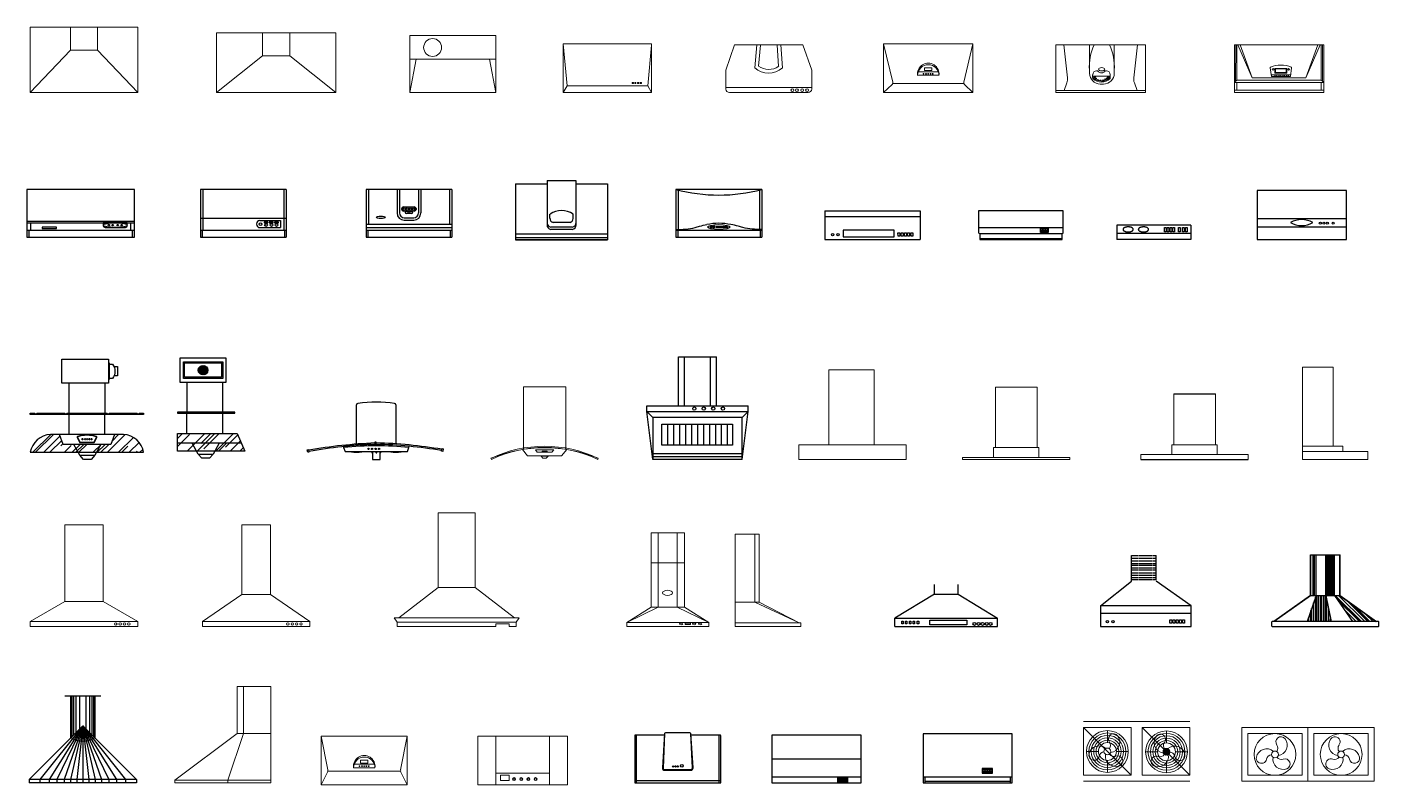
# Model space of a CAD drawing. Header units: millimetres. Extents: x 1835 to 13168, y 12652 to 19007.
import ezdxf

# ---------------------------------------------------------------- set-up
doc = ezdxf.new("R2010")
doc.units = ezdxf.units.MM
doc.linetypes.add('ACAD_ISO02W100', pattern=[15, 12, -3])

# ---------------------------------------------------------------- blocks, each defined once
blk = doc.blocks.new('A$C36E23643')
at = {"linetype": 'Continuous'}
for p, q in [((0, 242), (799, 242)), ((0, 242), (0, 0)), ((799, 242), (799, 0)), ((0, 194), (799, 194)), ((0, 0), (799, 0)), ((581, 79), (152, 79)), ((152, 79), (152, 22)), ((152, 22), (581, 22)), ((581, 22), (581, 79)), ((613, 28), (611, 55)), ((611, 55), (628, 55)), ((628, 28), (613, 28)), ((628, 55), (628, 28)), ((639, 55), (656, 55)), ((640, 28), (639, 55)), ((656, 28), (640, 28)), ((656, 55), (656, 28)), ((668, 28), (666, 55)), ((666, 55), (683, 55)), ((683, 28), (668, 28)), ((683, 55), (683, 28)), ((695, 28), (693, 55)), ((693, 55), (710, 55)), ((710, 28), (695, 28)), ((710, 55), (710, 28)), ((722, 28), (720, 55)), ((720, 55), (737, 55)), ((737, 28), (722, 28)), ((737, 55), (737, 28))]:
    blk.add_line(p, q, dxfattribs=at)
for centre in [(64, 40), (110, 40)]:
    blk.add_circle(centre, 10.2, dxfattribs=at)
blk = doc.blocks.new('A$C606A7FB1')
for p, q in [((0, 240), (0, 58)), ((710, 240), (0, 240)), ((710, 58), (710, 240)), ((8, 50), (702, 50))]:
    blk.add_line(p, q)
at = {"linetype": 'ByBlock'}
for p, q in [((0, 100), (710, 100)), ((10, 50), (10, 0)), ((10, 10), (700, 10)), ((522, 77), (537, 77)), ((542, 77), (557, 77)), ((562, 77), (577, 77)), ((700, 0), (700, 50)), ((10, 0), (700, 0))]:
    blk.add_line(p, q, dxfattribs=at)
blk.add_lwpolyline([(518, 94), (582, 94), (582, 60), (518, 60)], close=True, dxfattribs=at)
for points in [[(524, 91), (535, 91, -0.414214), (538, 88), (538, 65, -0.414214), (535, 62), (524, 62, -0.414214), (521, 65), (521, 88, -0.414214)], [(524, 90), (535, 90, -0.414214), (537, 88), (537, 65, -0.414214), (535, 63), (524, 63, -0.414214), (522, 65), (522, 88, -0.414214)], [(544, 91), (555, 91, -0.414214), (558, 88), (558, 65, -0.414214), (555, 62), (544, 62, -0.414214), (541, 65), (541, 88, -0.414214)], [(544, 90), (555, 90, -0.414214), (557, 88), (557, 65, -0.414214), (555, 63), (544, 63, -0.414214), (542, 65), (542, 88, -0.414214)], [(564, 91), (575, 91, -0.414214), (578, 88), (578, 65, -0.414214), (575, 62), (564, 62, -0.414214), (561, 65), (561, 88, -0.414214)], [(564, 90), (575, 90, -0.414214), (577, 88), (577, 65, -0.414214), (575, 63), (564, 63, -0.414214), (562, 65), (562, 88, -0.414214)]]:
    blk.add_lwpolyline(points, format="xyb", close=True, dxfattribs=at)
for centre, start, end in [((8, 58), 180, 270), ((702, 58), 270, 0)]:
    blk.add_arc(centre, 8, start, end)
blk = doc.blocks.new('A$C7E8F0CE5')
for p, q in [((0, 410), (0, 0)), ((750, 410), (0, 410)), ((750, 0), (750, 410)), ((750, 175), (0, 175)), ((750, 105), (0, 105)), ((0, 0), (750, 0))]:
    blk.add_line(p, q)
for centre, radius in [((530, 137), 9.36), ((559, 137), 9.36), ((588, 137), 9.36), ((637, 138), 8.51)]:
    blk.add_circle(centre, radius)
for centre, radius, start, end in [((373, -30), 197, 61.2838, 118.7162), ((373, 302), 185, 239.357, 300.643)]:
    blk.add_arc(centre, radius, start, end)
blk = doc.blocks.new('A$C41EE7838')
h = blk.add_hatch()
h.set_pattern_fill('PLASTI', color=256, scale=200, angle=90, style=0)
h.set_pattern_definition([(90, (-61771.275, -210520.926), (-50, 3e-15), []), (90, (-61777.525, -210520.926), (-50, 3e-15), []), (90, (-61783.775, -210520.926), (-50, 3e-15), []), (90, (-61802.525, -210520.926), (-50, 3e-15), [])])
h.paths.add_polyline_path([(373, 600), (327, 600), (327, 262, -0.078172), (327, 260), (373, 260)])
h = blk.add_hatch()
h.set_pattern_fill('PLASTI', color=256, scale=100, angle=90, style=0)
h.set_pattern_definition([(90, (-61771.275, -210520.926), (-25, 2e-15), []), (90, (-61774.4, -210520.926), (-25, 2e-15), []), (90, (-61777.525, -210520.926), (-25, 2e-15), []), (90, (-61786.9, -210520.926), (-25, 2e-15), [])])
h.paths.add_polyline_path([(527, 600), (455, 600), (455, 260), (527, 260)])
h = blk.add_hatch()
h.set_pattern_fill('PLASTI', color=256, scale=170, angle=90, style=0)
h.set_pattern_definition([(90, (-61771.275, -210520.926), (-42.5, 3e-15), []), (90, (-61776.588, -210520.926), (-42.5, 3e-15), []), (90, (-61781.9, -210520.926), (-42.5, 3e-15), []), (90, (-61797.838, -210520.926), (-42.5, 3e-15), [])])
h.paths.add_polyline_path([(455, 260), (373, 260), (299, 40), (500, 40)])
h = blk.add_hatch()
h.set_pattern_fill('PLASTI', color=256, scale=200, angle=315, style=0)
h.set_pattern_definition([(315, (-61771.275, -210520.926), (35.355339, 35.355339), []), (315, (-61766.856, -210516.506), (35.355339, 35.355339), []), (315, (-61762.437, -210512.087), (35.355339, 35.355339), []), (315, (-61749.18, -210498.83), (35.355339, 35.355339), [])])
h.paths.add_polyline_path([(678, 40), (877, 40), (575, 257, -0.159804), (573, 260), (527, 260)])
for p, q in [((325, 260), (325, 600)), ((325, 600), (575, 600)), ((327, 262), (327, 600)), ((373, 260), (373, 600)), ((455, 260), (455, 600)), ((527, 260), (527, 600)), ((573, 262), (573, 600)), ((575, 260), (575, 600)), ((325, 260), (20, 40)), ((325, 257), (23, 40)), ((373, 260), (299, 40)), ((325, 260), (575, 260)), ((455, 260), (500, 40)), ((527, 260), (678, 40)), ((575, 260), (880, 40)), ((575, 257), (877, 40)), ((0, 35), (0, 5)), ((895, 40), (5, 40)), ((5, 0), (895, 0)), ((900, 5), (900, 35))]:
    blk.add_line(p, q)
for centre, start, end in [((322, 262), 305.8033, 0), ((578, 262), 180, 234.1967), ((5, 35), 90, 180), ((5, 5), 180, 270), ((895, 35), 0, 90), ((895, 5), 270, 0)]:
    blk.add_arc(centre, 5, start, end)
blk = doc.blocks.new('A$C214B6FE5')
for p, q in [((0, 400), (0, 0)), ((750, 400), (0, 400)), ((750, 0), (750, 400)), ((0, 200), (750, 200)), ((0, 50), (750, 50)), ((0, 0), (750, 0))]:
    blk.add_line(p, q)
at = {"linetype": 'ByBlock'}
for p, q in [((557, 27), (572, 27)), ((577, 27), (592, 27)), ((597, 27), (612, 27)), ((617, 27), (632, 27))]:
    blk.add_line(p, q, dxfattribs=at)
for points in [[(551, 7), (638, 7), (638, 45), (551, 45)], [(553, 9), (636, 9), (636, 43), (553, 43)]]:
    blk.add_lwpolyline(points, close=True)
for points in [[(559, 41), (570, 41, -0.414214), (573, 38), (573, 15, -0.414214), (570, 12), (559, 12, -0.414214), (556, 15), (556, 38, -0.414214)], [(559, 40), (570, 40, -0.414214), (572, 38), (572, 15, -0.414214), (570, 13), (559, 13, -0.414214), (557, 15), (557, 38, -0.414214)], [(579, 41), (590, 41, -0.414214), (593, 38), (593, 15, -0.414214), (590, 12), (579, 12, -0.414214), (576, 15), (576, 38, -0.414214)], [(579, 40), (590, 40, -0.414214), (592, 38), (592, 15, -0.414214), (590, 13), (579, 13, -0.414214), (577, 15), (577, 38, -0.414214)], [(599, 41), (610, 41, -0.414214), (613, 38), (613, 15, -0.414214), (610, 12), (599, 12, -0.414214), (596, 15), (596, 38, -0.414214)], [(599, 40), (610, 40, -0.414214), (612, 38), (612, 15, -0.414214), (610, 13), (599, 13, -0.414214), (597, 15), (597, 38, -0.414214)], [(619, 41), (630, 41, -0.414214), (633, 38), (633, 15, -0.414214), (630, 12), (619, 12, -0.414214), (616, 15), (616, 38, -0.414214)], [(619, 40), (630, 40, -0.414214), (632, 38), (632, 15, -0.414214), (630, 13), (619, 13, -0.414214), (617, 15), (617, 38, -0.414214)]]:
    blk.add_lwpolyline(points, format="xyb", close=True, dxfattribs=at)
blk = doc.blocks.new('A$C76AB4C65')
for p, q in [((0, 410), (0, 0)), ((748, 410), (0, 410)), ((748, 0), (748, 410)), ((0, 50), (748, 50)), ((15, 50), (15, 0)), ((15, 15), (733, 15)), ((733, 0), (733, 50)), ((0, 0), (748, 0))]:
    blk.add_line(p, q)
at = {"linetype": 'ByBlock'}
for p, q in [((502, 101), (517, 101)), ((522, 101), (537, 101)), ((542, 101), (557, 101)), ((562, 101), (577, 101))]:
    blk.add_line(p, q, dxfattribs=at)
for points in [[(496, 82), (583, 82), (583, 120), (496, 120)], [(498, 84), (581, 84), (581, 118), (498, 118)]]:
    blk.add_lwpolyline(points, close=True)
for points in [[(504, 115), (515, 115, -0.414214), (518, 112), (518, 89, -0.414214), (515, 86), (504, 86, -0.414214), (501, 89), (501, 112, -0.414214)], [(504, 114), (515, 114, -0.414214), (517, 112), (517, 89, -0.414214), (515, 87), (504, 87, -0.414214), (502, 89), (502, 112, -0.414214)], [(524, 115), (535, 115, -0.414214), (538, 112), (538, 89, -0.414214), (535, 86), (524, 86, -0.414214), (521, 89), (521, 112, -0.414214)], [(524, 114), (535, 114, -0.414214), (537, 112), (537, 89, -0.414214), (535, 87), (524, 87, -0.414214), (522, 89), (522, 112, -0.414214)], [(544, 115), (555, 115, -0.414214), (558, 112), (558, 89, -0.414214), (555, 86), (544, 86, -0.414214), (541, 89), (541, 112, -0.414214)], [(544, 114), (555, 114, -0.414214), (557, 112), (557, 89, -0.414214), (555, 87), (544, 87, -0.414214), (542, 89), (542, 112, -0.414214)], [(564, 115), (575, 115, -0.414214), (578, 112), (578, 89, -0.414214), (575, 86), (564, 86, -0.414214), (561, 89), (561, 112, -0.414214)], [(564, 114), (575, 114, -0.414214), (577, 112), (577, 89, -0.414214), (575, 87), (564, 87, -0.414214), (562, 89), (562, 112, -0.414214)]]:
    blk.add_lwpolyline(points, format="xyb", close=True, dxfattribs=at)
blk = doc.blocks.new('A$C77DF18DA')
for p, q in [((0, 395), (0, 0)), ((249, 400), (5, 400)), ((12, 400), (12, 0)), ((250, 413), (231, 126)), ((250, 413), (237, 127)), ((462, 420), (258, 420)), ((483, 127), (470, 413)), ((489, 126), (470, 413)), ((715, 400), (471, 400)), ((708, 0), (708, 400)), ((720, 0), (720, 395)), ((0, 20), (720, 20)), ((251, 105), (469, 105)), ((252, 111), (468, 111)), ((0, 0), (720, 0))]:
    blk.add_line(p, q)
for centre, radius in [((322, 138), 5.32), ((341, 138), 5.32), ((360, 138), 5.32), ((395, 143), 11)]:
    blk.add_circle(centre, radius)
for centre, radius, start, end in [((5, 395), 5, 90, 180), ((258, 412), 8, 90, 176.367), ((462, 412), 8, 3.633, 90), ((715, 395), 5, 0, 90), ((251, 125), 20, 176.367, 270), ((252, 126), 15, 177.567, 270), ((468, 126), 15, 270, 2.433), ((469, 125), 20, 270, 3.633)]:
    blk.add_arc(centre, radius, start, end)
blk = doc.blocks.new('A$C5C6746E5')
for p, q in [((620, 120), (0, 120)), ((0, 120), (0, 0)), ((620, 120), (620, 0)), ((620, 50), (0, 50)), ((620, 0), (0, 0))]:
    blk.add_line(p, q)
at = {"flags": 128}
for points in [[(137, 85), (137, 86), (137, 88), (137, 89), (136, 91), (135, 92), (134, 94), (133, 95), (131, 96), (129, 97), (128, 99), (126, 100), (124, 101), (121, 102), (119, 103), (116, 103), (114, 104), (111, 105), (108, 105), (106, 106), (103, 106), (100, 106), (97, 106), (94, 106), (91, 106), (88, 106), (85, 106), (82, 105), (79, 105), (77, 104), (74, 104), (72, 103), (69, 102), (67, 101), (65, 100), (63, 99), (61, 98), (59, 97), (57, 96), (56, 94), (55, 93), (54, 92), (53, 90), (52, 89), (52, 87), (52, 86), (52, 84), (52, 83), (52, 81), (53, 80), (54, 78), (55, 77), (56, 76), (57, 74), (59, 73), (61, 72), (63, 71), (65, 70), (67, 69), (69, 68), (72, 67), (74, 66), (77, 66), (79, 65), (82, 65), (85, 64), (88, 64), (91, 64), (94, 64), (97, 64), (100, 64), (103, 64), (106, 64), (108, 65), (111, 65), (114, 66), (116, 67), (119, 67), (121, 68), (124, 69), (126, 70), (128, 71), (129, 73), (131, 74), (133, 75), (134, 76), (135, 78), (136, 79), (137, 81), (137, 82), (137, 84)], [(266, 85), (266, 86), (266, 88), (265, 89), (264, 91), (263, 92), (262, 94), (261, 95), (260, 96), (258, 97), (256, 99), (254, 100), (252, 101), (250, 102), (247, 103), (245, 103), (242, 104), (240, 105), (237, 105), (234, 106), (231, 106), (228, 106), (225, 106), (222, 106), (219, 106), (216, 106), (214, 106), (211, 105), (208, 105), (205, 104), (203, 104), (200, 103), (198, 102), (195, 101), (193, 100), (191, 99), (189, 98), (187, 97), (186, 96), (185, 94), (183, 93), (182, 92), (182, 90), (181, 89), (181, 87), (180, 86), (180, 84), (181, 83), (181, 81), (182, 80), (182, 78), (183, 77), (185, 76), (186, 74), (187, 73), (189, 72), (191, 71), (193, 70), (195, 69), (198, 68), (200, 67), (203, 66), (205, 66), (208, 65), (211, 65), (214, 64), (216, 64), (219, 64), (222, 64), (225, 64), (228, 64), (231, 64), (234, 64), (237, 65), (240, 65), (242, 66), (245, 67), (247, 67), (250, 68), (252, 69), (254, 70), (256, 71), (258, 73), (260, 74), (261, 75), (262, 76), (263, 78), (264, 79), (265, 81), (266, 82), (266, 84)]]:
    blk.add_lwpolyline(points, close=True, dxfattribs=at)
for points in [[(414, 65), (400, 65), (400, 102), (414, 102)], [(435, 65), (422, 65), (422, 102), (435, 102)], [(461, 65), (447, 65), (447, 102), (461, 102)], [(482, 65), (469, 65), (469, 102), (482, 102)], [(531, 65), (517, 65), (517, 102), (531, 102)], [(564, 65), (550, 65), (550, 102), (564, 102)], [(589, 65), (576, 65), (576, 102), (589, 102)]]:
    blk.add_lwpolyline(points, close=True)
blk = doc.blocks.new('A$C50080E37')
at = {"ltscale": 1000}
for p, q in [((300, 730), (600, 730)), ((350, 380), (350, 730)), ((360, 390), (360, 730)), ((375, 405), (375, 730)), ((395, 425), (395, 730)), ((425, 455), (425, 730)), ((475, 730), (475, 455)), ((505, 730), (505, 425)), ((525, 730), (525, 405)), ((540, 730), (540, 390)), ((550, 730), (550, 380)), ((450, 480), (0, 30)), ((450, 480), (91, 30)), ((450, 480), (167, 30)), ((450, 480), (233, 30)), ((450, 480), (293, 30)), ((450, 480), (347, 30)), ((450, 480), (399, 30)), ((450, 480), (450, 30)), ((450, 480), (733, 30)), ((450, 480), (667, 30)), ((450, 480), (607, 30)), ((450, 480), (553, 30)), ((450, 480), (501, 30)), ((450, 480), (809, 30)), ((450, 480), (900, 30)), ((450, 480), (900, 30)), ((0, 30), (0, 0)), ((900, 30), (0, 30)), ((91, 30), (91, 0)), ((167, 30), (167, 0)), ((233, 30), (233, 0)), ((293, 30), (293, 0)), ((347, 30), (347, 0)), ((399, 30), (399, 0)), ((450, 30), (450, 0)), ((450, 30), (450, 0)), ((501, 30), (501, 0)), ((553, 30), (553, 0)), ((607, 30), (607, 0)), ((667, 30), (667, 0)), ((733, 30), (733, 0)), ((809, 30), (809, 0)), ((900, 30), (900, 0)), ((900, 0), (0, 0))]:
    blk.add_line(p, q, dxfattribs=at)
blk.add_arc((450, 532), 182, 236.6676, 303.3324, dxfattribs=at)
blk = doc.blocks.new('A$C63E36FB4')
at = {"ltscale": 1000}
for p, q in [((414, 133), (414, 457)), ((744, 457), (744, 133)), ((568, 144), (568, 122)), ((579, 144), (568, 144)), ((568, 122), (579, 122)), ((579, 122), (579, 144)), ((0, 81), (11, 83)), ((5, 59), (0, 81)), ((15, 61), (5, 59)), ((11, 83), (15, 61)), ((304, 110), (305, 99)), ((305, 99), (318, 66)), ((318, 66), (840, 66)), ((370, 64), (370, 66)), ((370, 64), (458, 64)), ((458, 66), (458, 64)), ((541, 66), (541, 59)), ((541, 59), (546, 59)), ((546, 66), (546, 0)), ((546, 0), (612, 0)), ((577, 59), (577, 66)), ((584, 59), (577, 59)), ((584, 66), (584, 59)), ((612, 0), (612, 66)), ((617, 59), (612, 59)), ((617, 66), (617, 59)), ((700, 64), (700, 66)), ((788, 64), (700, 64)), ((788, 66), (788, 64)), ((840, 66), (853, 99)), ((853, 99), (854, 110)), ((1125, 68), (1130, 90)), ((1136, 66), (1125, 68)), ((1130, 90), (1140, 88)), ((1140, 88), (1136, 66))]:
    blk.add_line(p, q, dxfattribs=at)
for centre in [(514, 88), (544, 88), (573, 88), (603, 88)]:
    blk.add_circle(centre, 5.66, dxfattribs=at)
for centre, radius, start, end in [((425, 457), 11, 90, 180), ((579, -517), 997, 81.1114, 98.8886), ((733, 457), 11, 0, 90), ((764, -4232), 4374, 92.5695, 99.9017), ((765, -4235), 4366, 92.5799, 99.8946), ((579, -2371), 2496, 90.2523, 96.325), ((579, -2371), 2485, 90, 96.325), ((459, -3908), 4048, 80.479, 88.2986), ((459, -3910), 4039, 80.488, 88.2915), ((579, -2371), 2496, 83.675, 90), ((579, -2371), 2485, 83.675, 90), ((414, 292), 232, 259.085, 280.915), ((545, 58), 3.83, 157.6084, 288.7068), ((580, 58), 3.83, 157.6084, 22.3916), ((613, 58), 3.83, 251.2932, 22.3916), ((744, 292), 232, 259.085, 280.915)]:
    blk.add_arc(centre, radius, start, end, dxfattribs=at)
blk = doc.blocks.new('A$C5EDC545E')
at = {"ltscale": 1000}
h = blk.add_hatch(dxfattribs=at)
h.set_pattern_fill('AR-RROOF', color=256, scale=5, angle=45, style=0)
h.set_pattern_definition([(45, (-25163.13, -12504.26), (107.7631, 287.3682), [1905, -254, 635, -127]), (45, (-25088.6, -12339.92), (-209.24, 29.6348), [381, -41.91, 762, -95.25]), (45, (-25194.56, -12383.03), (406.8056, 527.14103), [1016, -177.8, 508, -127])])
h.paths.add_polyline_path([(782, 209), (705, 209), (675, 126), (592, 126), (555, 59), (950, 59, 0.350321)])
h.paths.add_polyline_path([(592, 126), (366, 126), (403, 59), (555, 59)])
h.paths.add_polyline_path([(366, 126), (275, 126), (245, 209), (168, 209, 0.350321), (0, 59), (403, 59)])
for p, q in [((660, 799), (660, 679)), ((625, 639), (325, 639)), ((0, 382), (950, 382)), ((325, 209), (325, 377)), ((625, 209), (625, 377)), ((416, 35), (542, 35))]:
    blk.add_line(p, q, dxfattribs=at)
for points in [[(325, 387), (325, 639), (265, 639), (265, 839), (655, 839), (655, 639), (625, 639), (625, 387)], [(702, 779), (730, 779), (730, 700), (702, 700)], [(705, 209), (675, 126), (275, 126), (245, 209)], [(592, 126), (542, 35), (511, 0), (446, 0), (416, 35), (366, 126)]]:
    blk.add_lwpolyline(points, dxfattribs=at)
blk.add_lwpolyline([(655, 809), (660, 809), (660, 799), (690, 799, -0.328449), (690, 679), (660, 679), (660, 669), (655, 669)], format="xyb", dxfattribs=at)
for points in [[(289, 387, 0.811251), (305, 387), (645, 387, 0.811251), (661, 387), (896, 387, 0.811251), (912, 387), (950, 387), (950, 377), (0, 377), (0, 387), (38, 387, 0.811251), (54, 387)], [(168, 209, 0.350321), (0, 59), (950, 59, 0.350321), (782, 209)], [(416, 141), (534, 141, 0.296734), (538, 144), (557, 186, 0.394813), (554, 192, 0.149794), (396, 192, 0.394813), (393, 186), (412, 144, 0.296734)], [(416, 143), (534, 143, 0.296734), (536, 145), (555, 186, 0.379299), (553, 190, 0.149595), (397, 190, 0.379299), (395, 186), (414, 145, 0.296734)]]:
    blk.add_lwpolyline(points, format="xyb", close=True, dxfattribs=at)
for centre in [(438, 169), (460, 169), (477, 169), (496, 169), (513, 169)]:
    blk.add_ellipse(centre, major_axis=(0, -6.59), ratio=0.728813, dxfattribs=at)
blk = doc.blocks.new('A$C4D057CBC')
at = {"ltscale": 1000}
h = blk.add_hatch(dxfattribs=at)
h.set_pattern_fill('ANSI31', color=256, scale=2, style=0)
h.set_pattern_definition([(45, (-26309.847, -12504.26), (-4.490128, 4.490128), [])])
h.paths.add_polyline_path([(255, 739, 1), (175, 739, 1)])
h = blk.add_hatch(dxfattribs=at)
h.set_pattern_fill('AR-RROOF', color=256, scale=5, angle=45, style=0)
h.set_pattern_definition([(45, (-26309.85, -12504.26), (107.7631, 287.3682), [1905, -254, 635, -127]), (45, (-26235.31, -12339.92), (-209.24, 29.6348), [381, -41.91, 762, -95.25]), (45, (-26341.28, -12383.03), (406.8056, 527.14103), [1016, -177.8, 508, -127])])
h.paths.add_polyline_path([(500, 209), (0, 209), (0, 126), (536, 126)])
h.paths.add_polyline_path([(124, 126), (0, 126), (1, 59), (161, 59)])
h.paths.add_polyline_path([(350, 126), (124, 126), (161, 59), (313, 59)])
h.paths.add_polyline_path([(536, 126), (350, 126), (313, 59), (564, 59)])
for p, q in [((80, 639), (380, 639)), ((224, 679), (254, 679)), ((0, 382), (480, 382)), ((80, 209), (80, 377)), ((380, 209), (380, 377)), ((536, 126), (0, 126)), ((174, 35), (300, 35))]:
    blk.add_line(p, q, dxfattribs=at)
for points in [[(380, 387), (380, 639), (410, 639), (410, 839), (20, 839), (20, 639), (80, 639), (80, 387)], [(350, 126), (300, 35), (270, 0), (205, 0), (174, 35), (124, 126)]]:
    blk.add_lwpolyline(points, dxfattribs=at)
for points in [[(380, 809), (380, 669), (50, 669), (50, 809)], [(60, 799), (370, 799), (370, 679), (60, 679)], [(480, 377), (480, 387), (0, 387), (0, 377)], [(564, 59), (0, 59), (0, 126), (0, 209), (500, 209)]]:
    blk.add_lwpolyline(points, close=True, dxfattribs=at)
blk.add_circle((215, 739), 40, dxfattribs=at)
blk = doc.blocks.new('A$C4B7723E4')
at = {"ltscale": 1000}
for p, q in [((0, 471), (264, 471)), ((0, 471), (0, 0)), ((264, 497), (506, 497)), ((264, 497), (264, 123)), ((506, 497), (506, 123)), ((506, 471), (770, 471)), ((770, 471), (770, 0)), ((288, 179), (288, 217)), ((456, 147), (314, 147)), ((482, 179), (482, 217)), ((770, 47), (0, 47)), ((770, 17), (0, 17)), ((770, 0), (0, 0)), ((0, 0), (770, 0)), ((474, 107), (296, 107)), ((474, 87), (296, 87))]:
    blk.add_line(p, q, dxfattribs=at)
for centre, radius, start, end in [((385, 76), 171, 55.5618, 124.4382), ((302, 145), 38.3, 176.6708, 260.4024), ((302, 125), 38.3, 176.6708, 260.4024), ((319, 177), 30.6, 176.6708, 260.4024), ((451, 177), 30.6, 279.5976, 3.3292), ((468, 145), 38.3, 279.5976, 3.3292), ((468, 125), 38.3, 279.5976, 3.3292)]:
    blk.add_arc(centre, radius, start, end, dxfattribs=at)
blk = doc.blocks.new('A$C2C4B4A80')
for p, q in [((330, 270), (330, 350)), ((530, 270), (530, 350)), ((330, 270), (0, 70)), ((330, 270), (530, 270)), ((530, 270), (860, 70)), ((0, 70), (860, 70)), ((0, 0), (0, 70)), ((57, 44), (69, 44)), ((57, 20), (57, 44)), ((69, 20), (57, 20)), ((69, 44), (69, 20)), ((88, 44), (100, 44)), ((88, 20), (88, 44)), ((100, 20), (88, 20)), ((100, 44), (100, 20)), ((121, 44), (133, 44)), ((121, 20), (121, 44)), ((133, 20), (121, 20)), ((133, 44), (133, 20)), ((153, 44), (165, 44)), ((153, 20), (153, 44)), ((165, 20), (153, 20)), ((165, 44), (165, 20)), ((187, 44), (199, 44)), ((187, 20), (187, 44)), ((199, 20), (187, 20)), ((199, 44), (199, 20)), ((293, 52), (602, 52)), ((293, 14), (293, 52)), ((602, 14), (293, 14)), ((602, 52), (602, 14)), ((860, 0), (860, 70)), ((0, 0), (860, 0))]:
    blk.add_line(p, q)
for centre in [(666, 20), (701, 20), (735, 20), (769, 20), (802, 20)]:
    blk.add_circle(centre, 12.1)
blk = doc.blocks.new('A$C2AB310BC')
for p, q in [((261, 378), (261, 595)), ((467, 390), (467, 595)), ((0, 172), (261, 378)), ((759, 172), (467, 378)), ((759, 172), (0, 172)), ((0, 172), (0, 0)), ((759, 0), (759, 172)), ((0, 111), (759, 111)), ((0, 0), (759, 0)), ((580, 55), (597, 55)), ((581, 28), (580, 55)), ((597, 28), (581, 28)), ((597, 55), (597, 28)), ((607, 55), (624, 55)), ((609, 28), (607, 55)), ((624, 28), (609, 28)), ((624, 55), (624, 28)), ((634, 55), (651, 55)), ((636, 28), (634, 55)), ((651, 28), (636, 28)), ((651, 55), (651, 28)), ((661, 55), (678, 55)), ((663, 28), (661, 55)), ((678, 28), (663, 28)), ((678, 55), (678, 28)), ((688, 55), (705, 55)), ((690, 28), (688, 55)), ((705, 28), (690, 28)), ((705, 55), (705, 28))]:
    blk.add_line(p, q)
at = {"linetype": 'ACAD_ISO02W100'}
for p, q in [((467, 590), (261, 590)), ((467, 569), (261, 569)), ((467, 546), (261, 546)), ((467, 525), (261, 525)), ((467, 509), (261, 509)), ((467, 488), (261, 488)), ((467, 470), (261, 470)), ((467, 447), (261, 447)), ((467, 426), (261, 426)), ((467, 407), (261, 407)), ((467, 390), (261, 390))]:
    blk.add_line(p, q, dxfattribs=at)
for centre in [(58, 40), (104, 40)]:
    blk.add_circle(centre, 10.2)
blk = doc.blocks.new('A$C17E8622A')
for p, q in [((900, 400), (0, 400)), ((0, 400), (0, 0)), ((900, 0), (900, 400)), ((0, 135), (900, 135)), ((0, 120), (900, 120)), ((30, 120), (30, 60)), ((639, 120), (639, 96)), ((841, 120), (639, 120)), ((841, 96), (841, 120)), ((870, 60), (870, 120)), ((0, 60), (900, 60)), ((0, 0), (900, 0)), ((15, 60), (15, 0)), ((128, 85), (128, 72)), ((248, 85), (128, 85)), ((128, 72), (248, 72)), ((248, 72), (248, 85)), ((654, 81), (826, 81)), ((885, 0), (885, 60))]:
    blk.add_line(p, q)
for centre in [(686, 101), (718, 101), (761, 101), (794, 101)]:
    blk.add_circle(centre, 6.43)
for centre, start, end in [((654, 96), 180, 270), ((826, 96), 270, 0)]:
    blk.add_arc(centre, 15, start, end)
blk.add_ellipse((740, 101), major_axis=(101, 0), ratio=0.192168)
blk = doc.blocks.new('A$C6FE03728')
for p, q in [((0, 400), (0, 0)), ((720, 400), (0, 400)), ((20, 400), (20, 60)), ((700, 400), (700, 60)), ((720, 400), (720, 0)), ((0, 160), (720, 160)), ((498, 140), (670, 140)), ((533, 126), (533, 120)), ((566, 126), (533, 126)), ((533, 120), (566, 120)), ((566, 120), (566, 126)), ((577, 126), (577, 120)), ((611, 126), (577, 126)), ((577, 120), (611, 120)), ((611, 120), (611, 126)), ((621, 126), (621, 120)), ((654, 126), (621, 126)), ((621, 120), (654, 120)), ((654, 120), (654, 126)), ((670, 140), (670, 80)), ((0, 60), (720, 60)), ((0, 0), (720, 0)), ((15, 60), (15, 0)), ((470, 112), (470, 108)), ((498, 80), (670, 80)), ((705, 60), (705, 0))]:
    blk.add_line(p, q)
for centre, radius in [((504, 110), 11.4), ((550, 102), 11.6), ((595, 102), 11.6), ((638, 102), 11.6)]:
    blk.add_circle(centre, radius)
for centre, start, end in [((498, 112), 90, 180), ((498, 108), 180, 270)]:
    blk.add_arc(centre, 28, start, end)
blk = doc.blocks.new('A$C47F300AD')
for p, q in [((0, 400), (0, 0)), ((720, 400), (0, 400)), ((20, 400), (20, 65)), ((700, 400), (700, 65)), ((720, 400), (720, 0)), ((0, 60), (720, 60)), ((15, 60), (15, 0)), ((298, 93), (288, 83)), ((288, 80), (291, 77)), ((294, 77), (304, 87)), ((304, 90), (301, 93)), ((320, 93), (310, 83)), ((310, 80), (313, 77)), ((316, 77), (326, 87)), ((326, 90), (323, 93)), ((336, 82), (336, 87)), ((338, 89), (427, 89)), ((427, 80), (338, 80)), ((429, 87), (429, 82)), ((705, 60), (705, 0)), ((0, 0), (720, 0))]:
    blk.add_line(p, q)
for centre, radius, start, end in [((360, 1744), 1391, 255.005, 284.995), ((360, -378), 494, 78.3302, 101.6698), ((290, 82), 2, 135.0208, 225.0208), ((293, 79), 2, 225.0208, 315.0208), ((300, 92), 2, 45.0208, 135.0208), ((303, 89), 2, 315.0208, 45.0208), ((312, 82), 2, 135.0208, 225.0208), ((314, 79), 2, 225.0208, 315.0208), ((321, 92), 2, 45.0208, 135.0208), ((324, 89), 2, 315.0208, 45.0208), ((338, 87), 2, 90, 180), ((338, 82), 2, 180, 270), ((427, 87), 2, 0, 90), ((427, 82), 2, 270, 0)]:
    blk.add_arc(centre, radius, start, end)
blk.add_ellipse((360, 85), major_axis=(94.6, 0), ratio=0.211331)
for points in [[(0, 65), (160, 80), (198, 92), (260, 106)], [(720, 65), (560, 80), (522, 92), (460, 106)]]:
    blk.add_spline(points, degree=3)
blk = doc.blocks.new('A$C30A0283C')
for p, q in [((720, 400), (0, 400)), ((0, 400), (0, 0)), ((20, 400), (20, 110)), ((260, 400), (260, 203)), ((280, 400), (280, 203)), ((440, 400), (440, 203)), ((460, 400), (460, 203)), ((700, 400), (700, 110)), ((720, 400), (720, 0)), ((300, 233), (300, 239)), ((315, 254), (405, 254)), ((420, 239), (420, 233)), ((405, 218), (315, 218)), ((320, 163), (400, 163)), ((320, 143), (400, 143)), ((330, 207), (330, 210)), ((337, 218), (383, 218)), ((383, 199), (337, 199)), ((390, 210), (390, 207)), ((0, 110), (720, 110)), ((0, 80), (720, 80)), ((0, 60), (720, 60)), ((15, 60), (15, 0)), ((705, 60), (705, 0)), ((0, 0), (720, 0))]:
    blk.add_line(p, q)
for centre, radius in [((322, 236), 9.56), ((347, 236), 9.56), ((373, 236), 9.56), ((398, 236), 9.56), ((360, 210), 7.74)]:
    blk.add_circle(centre, radius)
for centre, radius, start, end in [((315, 239), 15, 90, 180), ((315, 233), 15, 180, 270), ((405, 239), 15, 0, 90), ((405, 233), 15, 270, 0), ((320, 203), 60, 180, 270), ((320, 203), 40, 180, 270), ((337, 210), 7.5, 90, 180), ((337, 207), 7.5, 180, 270), ((383, 210), 7.5, 0, 90), ((383, 207), 7.5, 270, 0), ((400, 203), 40, 270, 0), ((400, 203), 60, 270, 0)]:
    blk.add_arc(centre, radius, start, end)
blk.add_ellipse((124, 167), major_axis=(37.4, 0), ratio=0.273995)
blk = doc.blocks.new('A$C2EC52A36')
at = {"lineweight": 5}
for p, q in [((290, 850), (610, 850)), ((290, 208), (290, 850)), ((290, 850), (290, 607)), ((610, 850), (610, 208)), ((610, 850), (610, 607)), ((0, 40), (290, 208)), ((610, 208), (290, 208)), ((610, 208), (900, 40)), ((900, 40), (0, 40)), ((0, 40), (0, 0)), ((900, 0), (900, 40)), ((0, 0), (900, 0))]:
    blk.add_line(p, q, dxfattribs=at)
for centre in [(716, 20), (753, 20), (790, 20), (826, 20)]:
    blk.add_circle(centre, 10.7, dxfattribs=at)
blk = doc.blocks.new('A$C41CE16C3')
at = {"lineweight": 5}
for p, q in [((330, 266), (330, 850)), ((330, 850), (570, 850)), ((570, 850), (570, 266)), ((0, 40), (330, 266)), ((570, 266), (330, 266)), ((570, 266), (900, 40)), ((0, 40), (0, 0)), ((900, 40), (0, 40)), ((900, 0), (900, 40)), ((0, 0), (900, 0))]:
    blk.add_line(p, q, dxfattribs=at)
for centre in [(716, 20), (753, 20), (790, 20), (826, 20)]:
    blk.add_circle(centre, 10.7, dxfattribs=at)
blk = doc.blocks.new('A$C7FED5E5C')
at = {"lineweight": 5}
for p, q in [((370, 325), (370, 951)), ((370, 951), (680, 951)), ((680, 325), (680, 951)), ((40, 72), (370, 325)), ((680, 325), (370, 325)), ((680, 325), (1010, 72)), ((1050, 72), (0, 72)), ((0, 72), (25, 36)), ((25, 36), (25, 0)), ((25, 36), (1025, 36)), ((1050, 72), (1025, 36)), ((1025, 36), (1025, 0)), ((852, 0), (25, 0)), ((1025, 0), (965, 0))]:
    blk.add_line(p, q, dxfattribs=at)
blk.add_lwpolyline([(852, 0), (852, 22), (965, 22), (965, 0)], dxfattribs=at)
blk = doc.blocks.new('A$C7F207689')
at = {"lineweight": 5}
for p, q in [((204, 784), (484, 784)), ((204, 160), (204, 784)), ((264, 160), (264, 784)), ((424, 160), (424, 784)), ((484, 160), (484, 784)), ((204, 533), (484, 533)), ((204, 160), (0, 32)), ((264, 160), (0, 32)), ((204, 160), (484, 160)), ((424, 160), (688, 32)), ((484, 160), (688, 32)), ((0, 0), (0, 32)), ((0, 32), (344, 32)), ((688, 32), (344, 32)), ((688, 0), (688, 32)), ((344, 0), (0, 0)), ((344, 0), (688, 0))]:
    blk.add_line(p, q, dxfattribs=at)
blk.add_lwpolyline([(489, 28), (534, 28), (534, 15), (489, 15)], close=True, dxfattribs=at)
for centre, major_axis, ratio in [((343, 281), (42.4, 0), 0.499629), ((456, 20), (14.3, 0), 0.444445), ((566, 20), (14.3, 0), 0.444445), ((615, 20), (14.3, 0), 0.444445)]:
    blk.add_ellipse(centre, major_axis=major_axis, ratio=ratio, dxfattribs=at)
blk = doc.blocks.new('A$C47431D45')
at = {"lineweight": 5}
for p, q in [((200, 774), (0, 774)), ((0, 0), (0, 774)), ((164, 204), (164, 774)), ((200, 774), (200, 204)), ((200, 204), (0, 204)), ((164, 204), (535, 29)), ((535, 29), (200, 204)), ((550, 29), (0, 29)), ((550, 0), (550, 29)), ((0, 0), (550, 0))]:
    blk.add_line(p, q, dxfattribs=at)
blk = doc.blocks.new('A$C49354B89')
at = {"lineweight": 5}
for p, q in [((720, 520), (720, 1012)), ((653, 520), (0, 30)), ((555, 30), (720, 520)), ((0, 0), (0, 30)), ((0, 30), (1005, 30)), ((555, 0), (555, 30))]:
    blk.add_line(p, q, dxfattribs=at)
blk.add_lwpolyline([(0, 0), (1005, 0), (1005, 1012), (653, 1012), (653, 520), (1005, 520)], dxfattribs=at)
blk = doc.blocks.new('A$C74694381')
at = {"lineweight": 5}
for p, q in [((273, 84), (273, 608)), ((273, 608), (627, 608)), ((627, 85), (627, 608)), ((0, 9), (4, 0)), ((264, 83), (307, 31)), ((307, 31), (593, 31)), ((373, 81), (389, 61)), ((373, 81), (527, 81)), ((389, 61), (511, 61)), ((420, 27), (450, 27)), ((420, 27), (436, 11)), ((429, 70), (429, 67)), ((438, 70), (429, 70)), ((429, 67), (438, 67)), ((436, 11), (450, 11)), ((438, 67), (438, 70)), ((439, 70), (439, 67)), ((449, 70), (439, 70)), ((439, 67), (449, 67)), ((449, 67), (449, 70)), ((480, 27), (450, 27)), ((464, 11), (450, 11)), ((451, 70), (451, 67)), ((460, 70), (451, 70)), ((451, 67), (460, 67)), ((460, 67), (460, 70)), ((461, 70), (461, 67)), ((471, 70), (461, 70)), ((461, 67), (471, 67)), ((480, 27), (464, 11)), ((471, 67), (471, 70)), ((527, 81), (511, 61)), ((637, 84), (593, 31)), ((896, 0), (900, 9))]:
    blk.add_line(p, q, dxfattribs=at)
for radius in [1048, 1038]:
    blk.add_arc((450, -938), radius, 64.5792, 115.4208, dxfattribs=at)
at = {"lineweight": 9}
blk.add_arc((450, -1095), 1192, 67.8292, 112.1708, dxfattribs=at)
blk = doc.blocks.new('A$C271D2F1F')
at = {"lineweight": 5}
for p, q in [((336, 357), (0, 0)), ((564, 357), (900, 0))]:
    blk.add_line(p, q, dxfattribs=at)
for points in [[(900, 550), (0, 550), (0, 0), (900, 0)], [(336, 550), (564, 550), (564, 357), (336, 357)]]:
    blk.add_lwpolyline(points, close=True, dxfattribs=at)
blk = doc.blocks.new('A$C683E490C')
at = {"lineweight": 5}
for p, q in [((386, 307), (0, 0)), ((614, 307), (1000, 0))]:
    blk.add_line(p, q, dxfattribs=at)
for points in [[(0, 500), (1000, 500), (1000, 0), (0, 0)], [(386, 500), (614, 500), (614, 307), (386, 307)]]:
    blk.add_lwpolyline(points, close=True, dxfattribs=at)
blk = doc.blocks.new('A$C148A6BC1')
at = {"lineweight": 5}
for p, q in [((0, 0), (52, 280)), ((0, 280), (720, 280)), ((720, 0), (668, 280))]:
    blk.add_line(p, q, dxfattribs=at)
blk.add_lwpolyline([(0, 0), (720, 0), (720, 480), (0, 480)], close=True, dxfattribs=at)
blk.add_circle((190, 378), 75, dxfattribs=at)
blk = doc.blocks.new('A$C30FE0C29')
at = {"lineweight": -3}
for p, q in [((265, 749), (265, 860)), ((265, 860), (585, 860)), ((315, 450), (315, 860)), ((535, 450), (535, 860)), ((585, 450), (585, 860)), ((265, 450), (265, 749)), ((0, 400), (0, 450)), ((50, 350), (0, 400)), ((50, 0), (0, 400)), ((800, 350), (50, 350)), ((50, 350), (50, 0)), ((800, 0), (850, 400)), ((800, 350), (850, 400)), ((800, 0), (800, 350)), ((850, 400), (850, 450)), ((127, 119), (127, 296)), ((177, 119), (177, 296)), ((227, 119), (227, 296)), ((277, 119), (277, 296)), ((327, 119), (327, 296)), ((377, 119), (377, 296)), ((427, 119), (427, 296)), ((477, 119), (477, 296)), ((527, 119), (527, 296)), ((577, 119), (577, 296)), ((627, 119), (627, 296)), ((677, 119), (677, 296)), ((50, 50), (800, 50))]:
    blk.add_line(p, q, dxfattribs=at)
blk.add_line((0, 450), (850, 450))
for points in [[(0, 400), (850, 400)], [(800, 20), (50, 20)], [(800, 0), (50, 0)]]:
    blk.add_lwpolyline(points, dxfattribs=at)
blk.add_lwpolyline([(127, 296), (719, 296), (719, 119), (127, 119)], close=True, dxfattribs=at)
for centre in [(398, 426), (477, 426), (557, 426), (638, 426)]:
    blk.add_circle(centre, 13.8, dxfattribs=at)
blk = doc.blocks.new('A$C1B6832E8')
at = {"lineweight": 5}
for p, q in [((252, 752), (252, 121)), ((634, 752), (252, 752)), ((634, 121), (634, 752)), ((0, 121), (0, 0)), ((900, 121), (0, 121)), ((252, 121), (634, 121)), ((900, 0), (900, 121)), ((0, 0), (900, 0))]:
    blk.add_line(p, q, dxfattribs=at)
blk = doc.blocks.new('A$C28467C81')
at = {"lineweight": 5}
for p, q in [((275, 100), (275, 604)), ((275, 604), (625, 604)), ((625, 100), (625, 604)), ((0, 17), (0, 0)), ((900, 17), (0, 17)), ((0, 0), (900, 0)), ((260, 100), (260, 17)), ((450, 100), (260, 100)), ((260, 17), (450, 17)), ((450, 100), (640, 100)), ((640, 17), (450, 17)), ((640, 100), (640, 17)), ((900, 0), (900, 17))]:
    blk.add_line(p, q, dxfattribs=at)
blk = doc.blocks.new('A$C51E76D26')
for p, q in [((275, 550), (625, 550)), ((0, 0), (900, 0))]:
    blk.add_line(p, q)
at = {"lineweight": 5}
for p, q in [((275, 123), (275, 550)), ((625, 123), (625, 550))]:
    blk.add_line(p, q, dxfattribs=at)
for points in [[(450, 123), (260, 123), (260, 40), (450, 40)], [(450, 123), (640, 123), (640, 40), (450, 40)]]:
    blk.add_lwpolyline(points, dxfattribs=at)
blk.add_lwpolyline([(0, 0), (900, 0), (900, 40), (0, 40)], close=True, dxfattribs=at)
blk = doc.blocks.new('A$C5688248A')
at = {"lineweight": 5}
for p, q in [((0, 0), (0, 774)), ((258, 774), (0, 774)), ((258, 774), (258, 110)), ((258, 110), (0, 110)), ((550, 67), (0, 67)), ((0, 0), (550, 0)), ((550, 0), (550, 67))]:
    blk.add_line(p, q, dxfattribs=at)
blk.add_lwpolyline([(0, 110), (338, 110), (338, 67), (0, 67)], close=True, dxfattribs=at)
blk = doc.blocks.new('A$C3C606D9F')
at = {"lineweight": 5}
for p, q in [((0, 410), (0, 0)), ((740, 410), (0, 410)), ((0, 410), (32, 56)), ((708, 56), (740, 398)), ((740, 0), (740, 410)), ((32, 56), (0, 0)), ((32, 56), (708, 56)), ((577, 75), (577, 85)), ((577, 85), (588, 85)), ((588, 75), (577, 75)), ((588, 85), (588, 75)), ((599, 75), (599, 85)), ((599, 85), (610, 85)), ((610, 75), (599, 75)), ((610, 85), (610, 75)), ((623, 75), (623, 85)), ((623, 85), (635, 85)), ((635, 75), (623, 75)), ((635, 85), (635, 75)), ((645, 75), (645, 85)), ((645, 85), (657, 85)), ((657, 75), (645, 75)), ((657, 85), (657, 75)), ((708, 56), (740, 0)), ((0, 0), (740, 0))]:
    blk.add_line(p, q, dxfattribs=at)
blk = doc.blocks.new('A$C11B6693B')
at = {"lineweight": 5}
for p, q in [((73, 400), (647, 400)), ((243, 207), (260, 400)), ((274, 221), (290, 397)), ((443, 221), (430, 398)), ((474, 207), (460, 400)), ((0, 42), (720, 42))]:
    blk.add_line(p, q, dxfattribs=at)
blk.add_lwpolyline([(73, 400), (0, 187), (0, 30, 0.414214), (30, 0), (690, 0, 0.414214), (720, 30), (720, 187)], format="xyb", dxfattribs=at)
blk.add_lwpolyline([(647, 400), (720, 187)], dxfattribs=at)
for centre in [(558, 20), (596, 20), (640, 20), (681, 20)]:
    blk.add_circle(centre, 12.1, dxfattribs=at)
for radius, start, end in [(178, 229.1769, 310.4411), (148, 234.9491, 304.7463)]:
    blk.add_arc((359, 342), radius, start, end, dxfattribs=at)
blk = doc.blocks.new('A$C0FB259EA')
at = {"lineweight": 5}
for p, q in [((750, 410), (0, 410)), ((0, 410), (77, 87)), ((0, 410), (0, 0)), ((750, 410), (673, 87)), ((750, 0), (750, 410)), ((285, 145), (465, 145)), ((291, 175), (459, 175)), ((343, 184), (343, 208)), ((343, 208), (404, 208)), ((404, 184), (343, 184)), ((404, 208), (404, 184)), ((72, 67), (0, 0)), ((77, 76), (673, 76)), ((285, 76), (465, 76)), ((678, 67), (750, 0)), ((0, 0), (750, 0))]:
    blk.add_line(p, q, dxfattribs=at)
for centre in [(336, 158), (356, 158), (375, 158), (393, 158), (412, 158)]:
    blk.add_circle(centre, 3.32, dxfattribs=at)
for centre, radius, start, end in [((375, 156), 90.7, 352.8787, 187.1213), ((375, 144), 90, 0.7072, 179.2928), ((58, 82), 20, 313.3175, 13.4478), ((692, 82), 20, 166.5522, 226.6825)]:
    blk.add_arc(centre, radius, start, end, dxfattribs=at)
blk = doc.blocks.new('A$C62706AAE')
at = {"lineweight": 5}
for p, q in [((0, 17), (0, 400)), ((0, 400), (0, 17)), ((0, 17), (0, 400)), ((750, 400), (0, 400)), ((0, 400), (750, 400)), ((67, 400), (97, 125)), ((282, 400), (489, 400)), ((282, 162), (282, 400)), ((489, 400), (489, 162)), ((683, 400), (653, 125)), ((750, 17), (750, 400)), ((308, 150), (308, 126)), ((308, 138), (455, 138)), ((317, 138), (317, 126)), ((326, 132), (322, 128)), ((322, 128), (325, 125)), ((324, 134), (326, 132)), ((326, 132), (325, 135)), ((325, 125), (326, 131)), ((331, 132), (326, 132)), ((326, 131), (329, 127)), ((327, 131), (331, 132)), ((329, 127), (327, 131)), ((336, 120), (332, 116)), ((332, 116), (335, 113)), ((334, 122), (336, 120)), ((336, 120), (335, 122)), ((335, 113), (336, 119)), ((341, 120), (336, 120)), ((336, 119), (339, 115)), ((337, 119), (341, 120)), ((339, 115), (337, 119)), ((350, 182), (341, 182)), ((423, 182), (415, 182)), ((427, 119), (422, 120)), ((422, 120), (427, 120)), ((427, 119), (424, 115)), ((424, 115), (427, 119)), ((429, 122), (427, 120)), ((427, 120), (428, 122)), ((427, 120), (432, 116)), ((428, 113), (427, 119)), ((432, 116), (428, 113)), ((432, 132), (437, 132)), ((437, 131), (432, 132)), ((434, 127), (437, 131)), ((437, 131), (434, 127)), ((437, 132), (438, 135)), ((439, 134), (437, 132)), ((437, 132), (442, 128)), ((438, 125), (437, 131)), ((442, 128), (438, 125)), ((446, 126), (446, 138)), ((455, 126), (455, 150)), ((0, 17), (0, 0)), ((0, 17), (750, 17)), ((750, 0), (0, 0)), ((92, 82), (68, 17)), ((399, 72), (372, 72)), ((658, 82), (682, 17)), ((750, 17), (750, 0))]:
    blk.add_line(p, q, dxfattribs=at)
for centre in [(326, 130), (336, 118), (427, 118), (437, 130)]:
    blk.add_circle(centre, 4.82, dxfattribs=at)
for centre, radius, start, end in [((694, 220), 414, 154.1746, 184.2885), ((76, 220), 414, 355.7115, 25.8254), ((8, 114), 90, 339.2135, 7.0251), ((372, 162), 90, 180, 270), ((341, 150), 32.4, 90, 180), ((341, 126), 32.4, 180, 195.6466), ((382, 187), 100, 223.8236, 316.0485), ((341, 126), 23.4, 180, 190.3934), ((382, 187), 91.4, 225.3336, 314.5481), ((382, 206), 40.2, 216.3965, 323.6035), ((399, 162), 90, 270, 0), ((423, 150), 32.4, 0, 90), ((423, 126), 23.4, 349.2766, 0), ((423, 126), 32.4, 344.0567, 0), ((742, 114), 90, 172.9749, 200.7865)]:
    blk.add_arc(centre, radius, start, end, dxfattribs=at)
for centre, major_axis, ratio in [((384, 196), (26.7, 0), 0.499629), ((413, 111), (5.03, 0), 0.642843), ((352, 106), (5.03, 0), 0.642843), ((374, 102), (5.03, 0), 0.642843), ((397, 103), (5.03, 0), 0.642843)]:
    blk.add_ellipse(centre, major_axis=major_axis, ratio=ratio, dxfattribs=at)
blk = doc.blocks.new('A$C0935173E')
at = {"lineweight": 5}
for p, q in [((0, 400), (0, 0)), ((750, 400), (0, 400)), ((0, 400), (100, 400)), ((11, 400), (10, 96)), ((21, 400), (21, 102)), ((30, 400), (50, 400)), ((30, 400), (150, 125)), ((100, 400), (30, 400)), ((50, 400), (150, 125)), ((700, 400), (600, 125)), ((720, 400), (600, 125)), ((729, 102), (729, 400)), ((739, 400), (740, 96)), ((750, 0), (750, 400)), ((150, 125), (600, 125)), ((310, 135), (300, 207)), ((308, 150), (472, 150)), ((310, 135), (470, 135)), ((339, 143), (339, 142)), ((340, 163), (340, 203)), ((340, 203), (440, 203)), ((340, 198), (440, 198)), ((340, 168), (440, 168)), ((340, 163), (440, 163)), ((352, 148), (344, 148)), ((344, 137), (352, 137)), ((345, 163), (345, 203)), ((357, 142), (357, 143)), ((372, 143), (372, 142)), ((385, 148), (377, 148)), ((377, 137), (385, 137)), ((390, 142), (390, 143)), ((405, 143), (405, 142)), ((418, 148), (410, 148)), ((410, 137), (418, 137)), ((423, 142), (423, 143)), ((435, 163), (435, 203)), ((437, 143), (437, 142)), ((440, 163), (440, 203)), ((449, 148), (442, 148)), ((442, 137), (449, 137)), ((454, 142), (454, 143)), ((470, 135), (480, 207)), ((750, 0), (750, 150)), ((750, 84), (0, 84)), ((750, 20), (0, 20)), ((21, 84), (21, 20)), ((711, 104), (39, 104)), ((729, 20), (729, 84)), ((0, 0), (750, 0))]:
    blk.add_line(p, q, dxfattribs=at)
for centre in [(325, 195), (455, 195)]:
    blk.add_circle(centre, 7.03, dxfattribs=at)
for centre, radius, start, end in [((390, 20), 211, 65.6163, 114.3837), ((305, 208), 5, 114.3837, 187.8997), ((344, 143), 5, 90, 180), ((344, 142), 5, 180, 270), ((352, 143), 5, 0, 90), ((352, 142), 5, 270, 0), ((377, 143), 5, 90, 180), ((377, 142), 5, 180, 270), ((385, 143), 5, 0, 90), ((385, 142), 5, 270, 0), ((410, 143), 5, 90, 180), ((410, 142), 5, 180, 270), ((418, 143), 5, 0, 90), ((418, 142), 5, 270, 0), ((442, 143), 5, 90, 180), ((442, 142), 5, 180, 270), ((449, 143), 5, 0, 90), ((449, 142), 5, 270, 0), ((475, 208), 5, 352.1003, 65.6163), ((35, 64), 40.7, 84.0858, 149.7609), ((715, 64), 40.7, 30.2391, 95.9142)]:
    blk.add_arc(centre, radius, start, end, dxfattribs=at)
blk = doc.blocks.new('A$C7C1B55CC')
at = {"lineweight": 5}
for p, q in [((720, 410), (0, 410)), ((55, 127), (0, 410)), ((0, 410), (0, 0)), ((665, 127), (720, 410)), ((720, 0), (720, 410)), ((55, 117), (665, 117)), ((270, 145), (450, 145)), ((270, 117), (450, 117)), ((276, 175), (444, 175)), ((328, 184), (328, 208)), ((328, 208), (389, 208)), ((389, 184), (328, 184)), ((389, 208), (389, 184)), ((52, 108), (0, 0)), ((668, 108), (720, 0)), ((0, 0), (720, 0))]:
    blk.add_line(p, q, dxfattribs=at)
for centre in [(321, 158), (341, 158), (360, 158), (378, 158), (397, 158)]:
    blk.add_circle(centre, 3.32, dxfattribs=at)
for centre, radius, start, end in [((360, 156), 90.7, 352.8787, 187.1213), ((360, 144), 90, 0.7072, 179.2928), ((25, 121), 30, 334.2482, 10.9083), ((695, 121), 30, 169.0917, 205.7518)]:
    blk.add_arc(centre, radius, start, end, dxfattribs=at)
blk = doc.blocks.new('A$C0B9F2A7C')
at = {"lineweight": 5}
for p, q in [((750, 410), (0, 410)), ((0, 410), (0, 0)), ((150, 410), (150, 0)), ((600, 0), (600, 410)), ((750, 0), (750, 410)), ((150, 100), (600, 100)), ((188, 39), (188, 82)), ((188, 82), (262, 82)), ((262, 39), (188, 39)), ((262, 82), (262, 39)), ((0, 0), (750, 0))]:
    blk.add_line(p, q, dxfattribs=at)
for centre, radius in [((303, 49), 12.5), ((303, 49), 7.5), ((363, 49), 12.5), ((363, 49), 7.5), ((423, 49), 12.5), ((423, 49), 7.5), ((483, 49), 12.5), ((483, 49), 7.5)]:
    blk.add_circle(centre, radius, dxfattribs=at)
blk = doc.blocks.new('A$C6384139F')
at = {"lineweight": 5}
for p, q in [((0, 500), (892, 500)), ((0, 450), (0, 50)), ((400, 450), (0, 450)), ((400, 50), (0, 450)), ((200, 325), (200, 425)), ((400, 50), (400, 450)), ((492, 450), (492, 50)), ((892, 450), (492, 450)), ((892, 50), (492, 450)), ((695, 322), (695, 422)), ((892, 50), (892, 450)), ((125, 250), (25, 250)), ((275, 250), (375, 250)), ((620, 247), (520, 247)), ((666, 242), (700, 276)), ((666, 246), (696, 276)), ((666, 251), (691, 276)), ((666, 246), (696, 276)), ((667, 239), (704, 275)), ((668, 257), (685, 275)), ((669, 236), (707, 274)), ((670, 233), (710, 272)), ((672, 230), (712, 270)), ((672, 230), (712, 270)), ((674, 228), (715, 268)), ((676, 225), (717, 266)), ((679, 223), (719, 263)), ((682, 222), (721, 261)), ((685, 220), (722, 257)), ((685, 220), (722, 257)), ((688, 219), (723, 254)), ((692, 219), (724, 250)), ((697, 219), (724, 246)), ((702, 220), (723, 240)), ((710, 223), (719, 233)), ((710, 223), (719, 233)), ((770, 247), (870, 247)), ((200, 175), (200, 75)), ((695, 172), (695, 72)), ((0, 50), (400, 50)), ((492, 50), (892, 50)), ((0, 0), (892, 0))]:
    blk.add_line(p, q, dxfattribs=at)
for centre, radius in [((200, 250), 175), ((200, 250), 155), ((200, 250), 135), ((200, 250), 115), ((200, 250), 95), ((695, 247), 175), ((695, 247), 175), ((695, 247), 155), ((695, 247), 135), ((695, 247), 115), ((695, 247), 95), ((695, 247), 95), ((200, 250), 75), ((200, 250), 28.8), ((200, 250), 28.8), ((200, 250), 28.8), ((695, 247), 75), ((695, 247), 28.8), ((695, 247), 28.8), ((695, 247), 28.8)]:
    blk.add_circle(centre, radius, dxfattribs=at)
for centre, radius, start, end in [((251, 355), 43.2, 38.2268, 218.2268), ((217, 328), 86.4, 277.0535, 38.2268), ((678, 325), 86.4, 141.7732, 262.9465), ((644, 352), 43.2, 321.7732, 141.7732), ((88, 219), 43.2, 169.6162, 349.6162), ((130, 211), 86.4, 48.4428, 169.6162), ((173, 203), 43.2, 91.5038, 169.6162), ((183, 302), 43.2, 320.1144, 38.2268), ((254, 251), 43.2, 212.9036, 291.016), ((712, 299), 43.2, 141.7732, 219.8856), ((765, 209), 86.4, 10.3838, 131.5572), ((721, 202), 43.2, 10.3838, 88.4962), ((269, 211), 86.4, 169.8426, 291.016), ((285, 170), 43.2, 291.016, 111.016), ((610, 168), 43.2, 68.984, 248.984), ((625, 208), 86.4, 248.984, 10.1574), ((640, 249), 43.2, 248.984, 327.0964), ((807, 217), 43.2, 190.3838, 10.3838)]:
    blk.add_arc(centre, radius, start, end, dxfattribs=at)
blk = doc.blocks.new('A$C21175B83')
at = {"lineweight": 5}
for p, q in [((1110, 450), (0, 450)), ((0, 450), (0, 0)), ((505, 400), (50, 400)), ((50, 50), (50, 400)), ((505, 50), (505, 400)), ((555, 450), (555, 0)), ((605, 400), (1060, 400)), ((605, 50), (605, 400)), ((1060, 50), (1060, 400)), ((1110, 450), (1110, 0)), ((1110, 0), (0, 0)), ((505, 50), (50, 50)), ((605, 50), (1060, 50))]:
    blk.add_line(p, q, dxfattribs=at)
for centre, radius in [((278, 225), 175), ((833, 225), 175), ((278, 225), 28.8), ((278, 225), 28.8), ((278, 225), 28.8), ((833, 225), 28.8), ((833, 225), 28.8), ((833, 225), 28.8)]:
    blk.add_circle(centre, radius, dxfattribs=at)
for centre, radius, start, end in [((329, 330), 43.2, 38.2268, 218.2268), ((295, 303), 86.4, 277.0535, 38.2268), ((815, 303), 86.4, 141.7732, 262.9465), ((781, 330), 43.2, 321.7732, 141.7732), ((208, 186), 86.4, 48.4428, 169.6162), ((260, 277), 43.2, 320.1144, 38.2268), ((850, 277), 43.2, 141.7732, 219.8856), ((902, 186), 86.4, 10.3838, 131.5572), ((165, 194), 43.2, 169.6162, 349.6162), ((250, 178), 43.2, 91.5038, 169.6162), ((347, 186), 86.4, 169.8426, 291.016), ((332, 226), 43.2, 212.9036, 291.016), ((362, 145), 43.2, 291.016, 111.016), ((748, 145), 43.2, 68.984, 248.984), ((763, 186), 86.4, 248.984, 10.1574), ((778, 226), 43.2, 248.984, 327.0964), ((860, 178), 43.2, 10.3838, 88.4962), ((945, 194), 43.2, 190.3838, 10.3838)]:
    blk.add_arc(centre, radius, start, end, dxfattribs=at)

msp = doc.modelspace()

# ---------------------------------------------------------------- block references
for name, p in [('A$C271D2F1F', (1863, 18457)), ('A$C683E490C', (3423, 18457)), ('A$C148A6BC1', (5045, 18457)), ('A$C3C606D9F', (6330, 18457)), ('A$C11B6693B', (7693, 18457)), ('A$C0FB259EA', (9015, 18457)), ('A$C62706AAE', (10460, 18457)), ('A$C0935173E', (11956, 18457)), ('A$C4B7723E4', (5931, 17222)), ('A$C17E8622A', (1835, 17245)), ('A$C6FE03728', (3289, 17245)), ('A$C30A0283C', (4677, 17245)), ('A$C47F300AD', (7275, 17245)), ('A$C7E8F0CE5', (12147, 17225)), ('A$C36E23643', (8524, 17225)), ('A$C606A7FB1', (9812, 17225)), ('A$C5C6746E5', (10971, 17225)), ('A$C5EDC545E', (1863, 15382)), ('A$C4D057CBC', (3096, 15391)), ('A$C30FE0C29', (7031, 15382)), ('A$C1B6832E8', (8304, 15382)), ('A$C5688248A', (12526, 15382)), ('A$C74694381', (5724, 15382)), ('A$C28467C81', (9678, 15382)), ('A$C63E36FB4', (4184, 15382)), ('A$C51E76D26', (11173, 15382)), ('A$C7FED5E5C', (4912, 13982)), ('A$C2EC52A36', (1863, 13982)), ('A$C41CE16C3', (3306, 13982)), ('A$C7F207689', (6862, 13982)), ('A$C47431D45', (7772, 13982)), ('A$C2AB310BC', (10834, 13982)), ('A$C41EE7838', (12268, 13982)), ('A$C2C4B4A80', (9111, 13982)), ('A$C50080E37', (1853, 12669)), ('A$C6384139F', (10692, 12683)), ('A$C7C1B55CC', (4302, 12652)), ('A$C0B9F2A7C', (5615, 12652)), ('A$C77DF18DA', (6930, 12670)), ('A$C214B6FE5', (8078, 12670)), ('A$C76AB4C65', (9346, 12670)), ('A$C21175B83', (12018, 12683))]:
    msp.add_blockref(name, p)
at = {"xscale": 0.8, "yscale": 0.8, "zscale": 0.8}
msp.add_blockref('A$C49354B89', (3074, 12669), dxfattribs=at)

doc.saveas('drawing.dxf')
